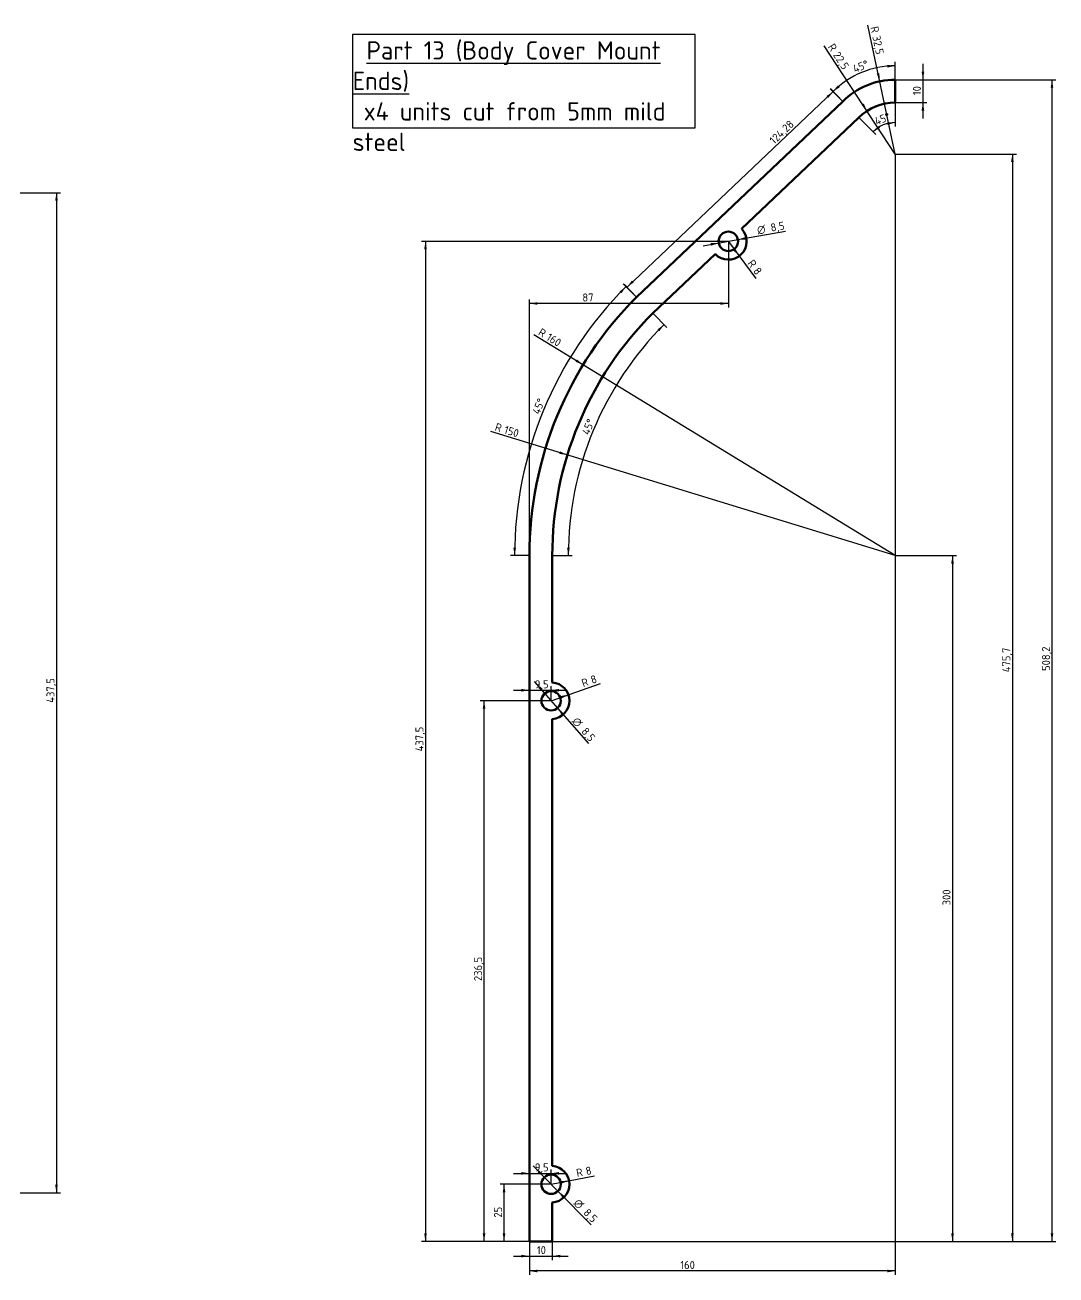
# Model space of a CAD drawing. Header units: millimetres. Extents: x -241 to 1487, y 11 to 833.
# Drawn here: x 727 to 1177, y 11 to 558 of the extents above; entities that cross this region are included whole.
import ezdxf
from ezdxf.enums import TextEntityAlignment as Align

# ---------------------------------------------------------------- set-up
doc = ezdxf.new("R2010")
doc.units = ezdxf.units.MM
doc.layers.add('Default', color=7, linetype='Continuous')
doc.layers.add('Dimensions', color=7, linetype='Continuous')
doc.styles.add('SEACAD_Solid_Edge_ISO', font='seiso.ttf')
doc.styles.add('SEACAD_Solid_Edge_ISO1_Symbols', font='semeci1.ttf')
doc.dimstyles.new('ISO_(mm)', dxfattribs={"dimtxt": 3.5, "dimasz": 3.5, "dimexe": 1.75, "dimexo": 0, "dimgap": 0.875, "dimtad": 1, "dimtxsty": 'SEACAD_Solid_Edge_ISO', "dimblk1": '_SE_FILLED', "dimblk2": '_SE_FILLED', "dimsah": 1, "dimcen": 1.75, "dimadec": 0, "dimazin": 0, "dimtfac": 0.5, "dimtmove": 0, "dimatfit": 3, "dimfxl": 1, "dimarcsym": 0})

# ---------------------------------------------------------------- blocks, each defined once
blk = doc.blocks.new('DMBLK184')
at = {"layer": 'Dimensions', "linetype": 'Continuous', "lineweight": 25}
for points in [[(740.98, 481.39), (740.39, 484.89), (739.81, 481.39)], [(740.98, 50.89), (739.81, 50.89), (740.39, 47.39)]]:
    blk.add_hatch(color=7, dxfattribs=at).paths.add_polyline_path(points)
at = {"layer": 'Dimensions', "color": 7, "linetype": 'Continuous', "lineweight": 25}
for p, q in [((442.82, 484.89), (742.14, 484.89)), ((740.39, 484.89), (740.39, 47.39)), ((680.82, 47.39), (742.14, 47.39))]:
    blk.add_line(p, q, dxfattribs=at)
at = {"layer": 'Dimensions', "color": 7, "linetype": 'Continuous', "lineweight": 25, "style": 'SEACAD_Solid_Edge_ISO'}
blk.add_text('437,5', height=3.5, rotation=90, dxfattribs=at).set_placement((736.02, 261.76), align=Align.TOP_LEFT)
blk = doc.blocks.new('_SE_FILLED')
at = {"color": 0}
blk.add_line((0, 0), (-1, 0), dxfattribs=at)
blk.add_solid([(0, 0), (-1, -0.1665), (-1, 0.1665), (0, 0)], dxfattribs=at)
blk = doc.blocks.new('DMBLK223')
at = {"layer": 'Dimensions', "linetype": 'Continuous', "lineweight": 25}
for points in [[(943.71, 19.09), (947.21, 19.67), (943.71, 20.25)], [(960.71, 19.09), (960.71, 20.25), (957.21, 19.67)]]:
    blk.add_hatch(color=7, dxfattribs=at).paths.add_polyline_path(points)
at = {"layer": 'Dimensions', "color": 7, "linetype": 'Continuous', "lineweight": 25}
for p, q in [((947.21, 26.11), (947.21, 17.92)), ((957.21, 26.11), (957.21, 17.92)), ((940.21, 19.67), (964.21, 19.67))]:
    blk.add_line(p, q, dxfattribs=at)
at = {"layer": 'Dimensions', "color": 7, "linetype": 'Continuous', "lineweight": 25, "style": 'SEACAD_Solid_Edge_ISO'}
blk.add_text('10', height=3.5, dxfattribs=at).set_placement((950.46, 24.04), align=Align.TOP_LEFT)
blk = doc.blocks.new('DMBLK224')
at = {"layer": 'Dimensions', "linetype": 'Continuous', "lineweight": 25}
for points in [[(935.55, 47.61), (936.71, 47.61), (936.13, 51.11)], [(935.55, 29.61), (936.13, 26.11), (936.71, 29.61)]]:
    blk.add_hatch(color=7, dxfattribs=at).paths.add_polyline_path(points)
at = {"layer": 'Dimensions', "color": 7, "linetype": 'Continuous', "lineweight": 25}
for p, q in [((956.71, 51.11), (934.38, 51.11)), ((936.13, 26.11), (936.13, 51.11)), ((947.21, 26.11), (934.38, 26.11))]:
    blk.add_line(p, q, dxfattribs=at)
at = {"layer": 'Dimensions', "color": 7, "linetype": 'Continuous', "lineweight": 25, "style": 'SEACAD_Solid_Edge_ISO'}
blk.add_text('25', height=3.5, rotation=90, dxfattribs=at).set_placement((931.75, 36.54), align=Align.TOP_LEFT)
blk = doc.blocks.new('DMBLK225')
at = {"layer": 'Dimensions', "linetype": 'Continuous', "lineweight": 25}
for points in [[(943.71, 56.46), (943.71, 55.29), (947.21, 55.87)], [(960.21, 56.46), (956.71, 55.87), (960.21, 55.29)]]:
    blk.add_hatch(color=7, dxfattribs=at).paths.add_polyline_path(points)
at = {"layer": 'Dimensions', "color": 7, "linetype": 'Continuous', "lineweight": 25}
for p, q in [((940.21, 55.87), (963.71, 55.87)), ((956.71, 51.11), (956.71, 57.62))]:
    blk.add_line(p, q, dxfattribs=at)
at = {"layer": 'Dimensions', "color": 7, "linetype": 'Continuous', "lineweight": 25, "style": 'SEACAD_Solid_Edge_ISO'}
blk.add_text('9,5', height=3.5, dxfattribs=at).set_placement((949.57, 60.25), align=Align.TOP_LEFT)
blk = doc.blocks.new('DMBLK226')
at = {"layer": 'Dimensions', "linetype": 'Continuous', "lineweight": 25}
for points in [[(951.68, 57.04), (950.85, 56.22), (953.72, 54.14)], [(962.56, 46), (959.69, 48.09), (961.73, 45.18)]]:
    blk.add_hatch(color=7, dxfattribs=at).paths.add_polyline_path(points)
at = {"layer": 'Dimensions', "color": 7, "linetype": 'Continuous', "lineweight": 25}
for p, q in [((948.81, 59.12), (959.69, 48.09)), ((959.69, 48.09), (974.16, 33.42))]:
    blk.add_line(p, q, dxfattribs=at)
for s, style, p in [('O', 'SEACAD_Solid_Edge_ISO1_Symbols', (968.8, 45.09)), ('8,5', 'SEACAD_Solid_Edge_ISO', (973.01, 40.82))]:
    blk.add_text(s, height=3.5, rotation=314.6125, dxfattribs=dict(at, style=style)).set_placement(p, align=Align.TOP_LEFT)
blk = doc.blocks.new('DMBLK227')
at = {"layer": 'Dimensions', "linetype": 'Continuous', "lineweight": 25}
for points in [[(926.79, 259.11), (927.96, 259.11), (927.38, 262.61)], [(926.79, 29.61), (927.38, 26.11), (927.96, 29.61)]]:
    blk.add_hatch(color=7, dxfattribs=at).paths.add_polyline_path(points)
at = {"layer": 'Dimensions', "color": 7, "linetype": 'Continuous', "lineweight": 25}
for p, q in [((956.71, 262.61), (925.63, 262.61)), ((927.38, 26.11), (927.38, 262.61)), ((947.21, 26.11), (925.63, 26.11))]:
    blk.add_line(p, q, dxfattribs=at)
at = {"layer": 'Dimensions', "color": 7, "linetype": 'Continuous', "lineweight": 25, "style": 'SEACAD_Solid_Edge_ISO'}
blk.add_text('236,5', height=3.5, rotation=90, dxfattribs=at).set_placement((923, 139.99), align=Align.TOP_LEFT)
blk = doc.blocks.new('DMBLK228')
at = {"layer": 'Dimensions', "linetype": 'Continuous', "lineweight": 25}
for points in [[(943.71, 266.64), (947.21, 267.22), (943.71, 267.8)], [(960.21, 266.64), (960.21, 267.8), (956.71, 267.22)]]:
    blk.add_hatch(color=7, dxfattribs=at).paths.add_polyline_path(points)
at = {"layer": 'Dimensions', "color": 7, "linetype": 'Continuous', "lineweight": 25}
for p, q in [((956.71, 262.61), (956.71, 268.97)), ((940.21, 267.22), (963.71, 267.22))]:
    blk.add_line(p, q, dxfattribs=at)
at = {"layer": 'Dimensions', "color": 7, "linetype": 'Continuous', "lineweight": 25, "style": 'SEACAD_Solid_Edge_ISO'}
blk.add_text('9,5', height=3.5, dxfattribs=at).set_placement((949.57, 271.59), align=Align.TOP_LEFT)
blk = doc.blocks.new('DMBLK229')
at = {"layer": 'Dimensions', "linetype": 'Continuous', "lineweight": 25}
for points in [[(952.07, 268.85), (951.19, 268.08), (953.92, 265.82)], [(962.23, 257.14), (959.49, 259.4), (961.35, 256.38)]]:
    blk.add_hatch(color=7, dxfattribs=at).paths.add_polyline_path(points)
at = {"layer": 'Dimensions', "color": 7, "linetype": 'Continuous', "lineweight": 25}
for p, q in [((949.33, 271.11), (959.49, 259.4)), ((959.49, 259.4), (972.98, 243.87))]:
    blk.add_line(p, q, dxfattribs=at)
for s, style, p in [('O', 'SEACAD_Solid_Edge_ISO1_Symbols', (968.36, 255.85)), ('8,5', 'SEACAD_Solid_Edge_ISO', (972.3, 251.32))]:
    blk.add_text(s, height=3.5, rotation=310.9587, dxfattribs=dict(at, style=style)).set_placement(p, align=Align.TOP_LEFT)
blk = doc.blocks.new('DMBLK230')
at = {"layer": 'Dimensions', "linetype": 'Continuous', "lineweight": 25}
for points in [[(1041.74, 465.53), (1038.39, 464.35), (1041.94, 464.38)], [(1026.47, 462.84), (1026.67, 461.69), (1030.02, 462.87)]]:
    blk.add_hatch(color=7, dxfattribs=at).paths.add_polyline_path(points)
at = {"layer": 'Dimensions', "color": 7, "linetype": 'Continuous', "lineweight": 25}
for p, q in [((1038.39, 464.35), (1059.15, 468)), ((1023.13, 461.66), (1038.39, 464.35))]:
    blk.add_line(p, q, dxfattribs=at)
for s, style, p in [('O', 'SEACAD_Solid_Edge_ISO1_Symbols', (1046.5, 470.21)), ('8,5', 'SEACAD_Solid_Edge_ISO', (1052.41, 471.25))]:
    blk.add_text(s, height=3.5, rotation=9.9742, dxfattribs=dict(at, style=style)).set_placement(p, align=Align.TOP_LEFT)
blk = doc.blocks.new('DMBLK231')
at = {"layer": 'Dimensions', "linetype": 'Continuous', "lineweight": 25}
blk.add_hatch(color=7, dxfattribs=at).paths.add_polyline_path([(967.42, 410.92), (970.71, 409.59), (968.03, 411.91)])
at = {"layer": 'Dimensions', "color": 7, "linetype": 'Continuous', "lineweight": 25}
blk.add_line((1107.21, 326.11), (949.21, 422.74), dxfattribs=at)
at = {"layer": 'Dimensions', "color": 7, "linetype": 'Continuous', "lineweight": 25, "style": 'SEACAD_Solid_Edge_ISO'}
for s, p in [('R', (952.54, 425.83)), ('160', (956.1, 423.66))]:
    blk.add_text(s, height=3.5, rotation=328.5504, dxfattribs=at).set_placement(p, align=Align.TOP_LEFT)
blk = doc.blocks.new('DMBLK232')
at = {"layer": 'Dimensions', "linetype": 'Continuous', "lineweight": 25}
blk.add_hatch(color=7, dxfattribs=at).paths.add_polyline_path([(960.3, 370.62), (963.82, 370.15), (960.64, 371.74)])
at = {"layer": 'Dimensions', "color": 7, "linetype": 'Continuous', "lineweight": 25}
blk.add_line((1107.21, 326.11), (930.41, 380.41), dxfattribs=at)
at = {"layer": 'Dimensions', "color": 7, "linetype": 'Continuous', "lineweight": 25, "style": 'SEACAD_Solid_Edge_ISO'}
for s, p in [('R', (932.86, 384.24)), ('150', (936.85, 383.01))]:
    blk.add_text(s, height=3.5, rotation=342.926, dxfattribs=at).set_placement(p, align=Align.TOP_LEFT)
blk = doc.blocks.new('DMBLK233')
at = {"layer": 'Dimensions', "linetype": 'Continuous', "lineweight": 25}
for points in [[(987.46, 440.92), (989.49, 443.82), (986.63, 441.73)], [(940.19, 329.62), (940.73, 326.11), (941.35, 329.6)]]:
    blk.add_hatch(color=7, dxfattribs=at).paths.add_polyline_path(points)
at = {"layer": 'Dimensions', "color": 7, "linetype": 'Continuous', "lineweight": 25}
for p, q in [((994.07, 439.25), (988.26, 445.06)), ((947.21, 326.11), (938.98, 326.11))]:
    blk.add_line(p, q, dxfattribs=at)
blk.add_arc((1107.21, 326.11), 166.47, 135, 180, dxfattribs=at)
at = {"layer": 'Dimensions', "color": 7, "linetype": 'Continuous', "lineweight": 25, "style": 'SEACAD_Solid_Edge_ISO'}
blk.add_text('45°', height=3.5, rotation=67.5, dxfattribs=at).set_placement((948.31, 388.96), align=Align.TOP_LEFT)
blk = doc.blocks.new('DMBLK234')
at = {"layer": 'Dimensions', "linetype": 'Continuous', "lineweight": 25}
for points in [[(1004.07, 424.31), (1006.1, 427.22), (1003.24, 425.12)], [(963.68, 329.62), (964.22, 326.11), (964.84, 329.6)]]:
    blk.add_hatch(color=7, dxfattribs=at).paths.add_polyline_path(points)
at = {"layer": 'Dimensions', "color": 7, "linetype": 'Continuous', "lineweight": 25}
for p, q in [((1001.14, 432.18), (1007.34, 425.98)), ((957.21, 326.11), (965.97, 326.11))]:
    blk.add_line(p, q, dxfattribs=at)
blk.add_arc((1107.21, 326.11), 142.99, 135, 180, dxfattribs=at)
at = {"layer": 'Dimensions', "color": 7, "linetype": 'Continuous', "lineweight": 25, "style": 'SEACAD_Solid_Edge_ISO'}
blk.add_text('45°', height=3.5, rotation=67.5, dxfattribs=at).set_placement((970.01, 379.97), align=Align.TOP_LEFT)
blk = doc.blocks.new('DMBLK235')
at = {"layer": 'Dimensions', "linetype": 'Continuous', "lineweight": 25}
for points in [[(1077.13, 527.19), (1077.93, 526.34), (1080.07, 529.17)], [(992.05, 446.46), (989.91, 443.63), (992.85, 445.61)]]:
    blk.add_hatch(color=7, dxfattribs=at).paths.add_polyline_path(points)
at = {"layer": 'Dimensions', "color": 7, "linetype": 'Continuous', "lineweight": 25}
for p, q in [((1084.23, 524.79), (1078.86, 530.44)), ((1080.07, 529.17), (989.91, 443.63)), ((994.07, 439.25), (988.71, 444.9))]:
    blk.add_line(p, q, dxfattribs=at)
at = {"layer": 'Dimensions', "color": 7, "linetype": 'Continuous', "lineweight": 25, "style": 'SEACAD_Solid_Edge_ISO'}
blk.add_text('124,28', height=3.5, rotation=43.4963, dxfattribs=at).set_placement((1051.84, 508.42), align=Align.TOP_LEFT)
blk = doc.blocks.new('DMBLK236')
at = {"layer": 'Dimensions', "linetype": 'Continuous', "lineweight": 25}
for points in [[(1103.74, 539.64), (1107.21, 540.38), (1103.68, 540.8)], [(1082.13, 531.87), (1079.93, 529.08), (1082.91, 531.01)]]:
    blk.add_hatch(color=7, dxfattribs=at).paths.add_polyline_path(points)
at = {"layer": 'Dimensions', "color": 7, "linetype": 'Continuous', "lineweight": 25}
for p, q in [((1107.21, 534.31), (1107.21, 542.13)), ((1084.23, 524.79), (1078.7, 530.32))]:
    blk.add_line(p, q, dxfattribs=at)
blk.add_arc((1107.21, 501.81), 38.57, 90, 135, dxfattribs=at)
at = {"layer": 'Dimensions', "color": 7, "linetype": 'Continuous', "lineweight": 25, "style": 'SEACAD_Solid_Edge_ISO'}
blk.add_text('45°', height=3.5, rotation=22.5, dxfattribs=at).set_placement((1088.24, 540.43), align=Align.TOP_LEFT)
blk = doc.blocks.new('DMBLK237')
at = {"layer": 'Dimensions', "linetype": 'Continuous', "lineweight": 25}
for points in [[(1119.88, 537.81), (1118.72, 537.81), (1119.3, 534.31)], [(1119.88, 520.81), (1119.3, 524.31), (1118.72, 520.81)]]:
    blk.add_hatch(color=7, dxfattribs=at).paths.add_polyline_path(points)
at = {"layer": 'Dimensions', "color": 7, "linetype": 'Continuous', "lineweight": 25}
for p, q in [((1119.3, 541.31), (1119.3, 517.31)), ((1107.21, 534.31), (1121.05, 534.31)), ((1107.21, 524.31), (1121.05, 524.31))]:
    blk.add_line(p, q, dxfattribs=at)
at = {"layer": 'Dimensions', "color": 7, "linetype": 'Continuous', "lineweight": 25, "style": 'SEACAD_Solid_Edge_ISO'}
blk.add_text('10', height=3.5, rotation=90, dxfattribs=at).set_placement((1114.92, 527.56), align=Align.TOP_LEFT)
blk = doc.blocks.new('DMBLK238')
at = {"layer": 'Dimensions', "linetype": 'Continuous', "lineweight": 25}
for points in [[(1099.89, 514.15), (1097.47, 511.54), (1100.6, 513.22)], [(1103.81, 514.55), (1107.21, 515.57), (1103.66, 515.71)]]:
    blk.add_hatch(color=7, dxfattribs=at).paths.add_polyline_path(points)
at = {"layer": 'Dimensions', "color": 7, "linetype": 'Continuous', "lineweight": 25}
for p, q in [((1107.21, 524.31), (1107.21, 513.82)), ((1091.3, 517.72), (1098.71, 510.31))]:
    blk.add_line(p, q, dxfattribs=at)
blk.add_arc((1107.21, 501.81), 13.76, 90, 135, dxfattribs=at)
at = {"layer": 'Dimensions', "color": 7, "linetype": 'Continuous', "lineweight": 25, "style": 'SEACAD_Solid_Edge_ISO'}
blk.add_text('45°', height=3.5, rotation=22.5, dxfattribs=at).set_placement((1097.73, 517.52), align=Align.TOP_LEFT)
blk = doc.blocks.new('DMBLK239')
at = {"layer": 'Dimensions', "linetype": 'Continuous', "lineweight": 25}
blk.add_hatch(color=7, dxfattribs=at).paths.add_polyline_path([(1099.12, 536.9), (1100.42, 533.6), (1100.26, 537.14)])
at = {"layer": 'Dimensions', "color": 7, "linetype": 'Continuous', "lineweight": 25}
blk.add_line((1107.21, 501.81), (1095.16, 558.25), dxfattribs=at)
at = {"layer": 'Dimensions', "color": 7, "linetype": 'Continuous', "lineweight": 25, "style": 'SEACAD_Solid_Edge_ISO'}
for s, p in [('R', (1099.7, 557.97)), ('32,5', (1100.57, 553.89))]:
    blk.add_text(s, height=3.5, rotation=282.0448, dxfattribs=at).set_placement(p, align=Align.TOP_LEFT)
blk = doc.blocks.new('DMBLK240')
at = {"layer": 'Dimensions', "linetype": 'Continuous', "lineweight": 25}
blk.add_hatch(color=7, dxfattribs=at).paths.add_polyline_path([(1092.45, 523.23), (1094.86, 520.62), (1093.43, 523.87)])
at = {"layer": 'Dimensions', "color": 7, "linetype": 'Continuous', "lineweight": 25}
blk.add_line((1107.21, 501.81), (1076.13, 549.15), dxfattribs=at)
at = {"layer": 'Dimensions', "color": 7, "linetype": 'Continuous', "lineweight": 25, "style": 'SEACAD_Solid_Edge_ISO'}
for s, p in [('R', (1080.46, 550.53)), ('22,5', (1082.75, 547.04))]:
    blk.add_text(s, height=3.5, rotation=303.2787, dxfattribs=at).set_placement(p, align=Align.TOP_LEFT)
blk = doc.blocks.new('DMBLK241')
at = {"layer": 'Dimensions', "linetype": 'Continuous', "lineweight": 25}
for points in [[(950.71, 435.84), (950.71, 437), (947.21, 436.42)], [(1030.71, 435.84), (1034.21, 436.42), (1030.71, 437)]]:
    blk.add_hatch(color=7, dxfattribs=at).paths.add_polyline_path(points)
at = {"layer": 'Dimensions', "color": 7, "linetype": 'Continuous', "lineweight": 25}
for p, q in [((1034.21, 463.61), (1034.21, 434.67)), ((947.21, 326.11), (947.21, 438.17)), ((1034.21, 436.42), (947.21, 436.42))]:
    blk.add_line(p, q, dxfattribs=at)
at = {"layer": 'Dimensions', "color": 7, "linetype": 'Continuous', "lineweight": 25, "style": 'SEACAD_Solid_Edge_ISO'}
blk.add_text('87', height=3.5, dxfattribs=at).set_placement((970.38, 440.79), align=Align.TOP_LEFT)
blk = doc.blocks.new('DMBLK242')
at = {"layer": 'Dimensions', "linetype": 'Continuous', "lineweight": 25}
for points in [[(1159.01, 498.31), (1158.43, 501.81), (1157.85, 498.31)], [(1159.01, 29.61), (1157.85, 29.61), (1158.43, 26.11)]]:
    blk.add_hatch(color=7, dxfattribs=at).paths.add_polyline_path(points)
at = {"layer": 'Dimensions', "color": 7, "linetype": 'Continuous', "lineweight": 25}
for p, q in [((1107.21, 501.81), (1160.18, 501.81)), ((1158.43, 501.81), (1158.43, 26.11)), ((947.21, 26.11), (1160.18, 26.11))]:
    blk.add_line(p, q, dxfattribs=at)
at = {"layer": 'Dimensions', "color": 7, "linetype": 'Continuous', "lineweight": 25, "style": 'SEACAD_Solid_Edge_ISO'}
blk.add_text('475,7', height=3.5, rotation=90, dxfattribs=at).set_placement((1154.05, 275.09), align=Align.TOP_LEFT)
blk = doc.blocks.new('DMBLK243')
at = {"layer": 'Dimensions', "linetype": 'Continuous', "lineweight": 25}
for points in [[(950.71, 12.57), (950.71, 13.74), (947.21, 13.16)], [(1103.71, 12.57), (1107.21, 13.16), (1103.71, 13.74)]]:
    blk.add_hatch(color=7, dxfattribs=at).paths.add_polyline_path(points)
at = {"layer": 'Dimensions', "color": 7, "linetype": 'Continuous', "lineweight": 25}
for p, q in [((1107.21, 501.81), (1107.21, 11.41)), ((947.21, 26.11), (947.21, 11.41)), ((1107.21, 13.16), (947.21, 13.16))]:
    blk.add_line(p, q, dxfattribs=at)
at = {"layer": 'Dimensions', "color": 7, "linetype": 'Continuous', "lineweight": 25, "style": 'SEACAD_Solid_Edge_ISO'}
blk.add_text('160', height=3.5, dxfattribs=at).set_placement((1013.19, 17.53), align=Align.TOP_LEFT)
blk = doc.blocks.new('DMBLK260')
at = {"layer": 'Dimensions', "linetype": 'Continuous', "lineweight": 25}
for points in [[(901.18, 460.11), (902.35, 460.11), (901.76, 463.61)], [(901.18, 29.61), (901.76, 26.11), (902.35, 29.61)]]:
    blk.add_hatch(color=7, dxfattribs=at).paths.add_polyline_path(points)
at = {"layer": 'Dimensions', "color": 7, "linetype": 'Continuous', "lineweight": 25}
for p, q in [((1034.21, 463.61), (900.01, 463.61)), ((901.76, 463.61), (901.76, 26.11)), ((947.21, 26.11), (900.01, 26.11))]:
    blk.add_line(p, q, dxfattribs=at)
at = {"layer": 'Dimensions', "color": 7, "linetype": 'Continuous', "lineweight": 25, "style": 'SEACAD_Solid_Edge_ISO'}
blk.add_text('437,5', height=3.5, rotation=90, dxfattribs=at).set_placement((897.39, 240.49), align=Align.TOP_LEFT)
blk = doc.blocks.new('DMBLK264')
at = {"layer": 'Dimensions', "linetype": 'Continuous', "lineweight": 25}
for points in [[(1132.83, 322.61), (1132.25, 326.11), (1131.66, 322.61)], [(1132.83, 29.61), (1131.66, 29.61), (1132.25, 26.11)]]:
    blk.add_hatch(color=7, dxfattribs=at).paths.add_polyline_path(points)
at = {"layer": 'Dimensions', "color": 7, "linetype": 'Continuous', "lineweight": 25}
for p, q in [((1107.21, 326.11), (1134, 326.11)), ((1132.25, 326.11), (1132.25, 26.11)), ((947.21, 26.11), (1134, 26.11))]:
    blk.add_line(p, q, dxfattribs=at)
at = {"layer": 'Dimensions', "color": 7, "linetype": 'Continuous', "lineweight": 25, "style": 'SEACAD_Solid_Edge_ISO'}
blk.add_text('300', height=3.5, rotation=90, dxfattribs=at).set_placement((1127.87, 173.13), align=Align.TOP_LEFT)
blk = doc.blocks.new('DMBLK265')
at = {"layer": 'Dimensions', "linetype": 'Continuous', "lineweight": 25}
for points in [[(1176.32, 530.81), (1175.74, 534.31), (1175.16, 530.81)], [(1176.32, 29.61), (1175.16, 29.61), (1175.74, 26.11)]]:
    blk.add_hatch(color=7, dxfattribs=at).paths.add_polyline_path(points)
at = {"layer": 'Dimensions', "color": 7, "linetype": 'Continuous', "lineweight": 25}
for p, q in [((1107.21, 534.31), (1177.49, 534.31)), ((1175.74, 534.31), (1175.74, 26.11)), ((947.21, 26.11), (1177.49, 26.11))]:
    blk.add_line(p, q, dxfattribs=at)
at = {"layer": 'Dimensions', "color": 7, "linetype": 'Continuous', "lineweight": 25, "style": 'SEACAD_Solid_Edge_ISO'}
blk.add_text('508,2', height=3.5, rotation=90, dxfattribs=at).set_placement((1171.37, 275.68), align=Align.TOP_LEFT)
blk = doc.blocks.new('DMBLK266')
at = {"layer": 'Dimensions', "linetype": 'Continuous', "lineweight": 25}
blk.add_hatch(color=7, dxfattribs=at).paths.add_polyline_path([(1037.34, 460.33), (1036.4, 459.64), (1038.94, 457.16)])
at = {"layer": 'Dimensions', "color": 7, "linetype": 'Continuous', "lineweight": 25}
blk.add_line((1034.21, 463.61), (1046.2, 447.28), dxfattribs=at)
at = {"layer": 'Dimensions', "color": 7, "linetype": 'Continuous', "lineweight": 25, "style": 'SEACAD_Solid_Edge_ISO'}
for s, p in [('R', (1045.21, 456.01)), ('8', (1047.68, 452.65))]:
    blk.add_text(s, height=3.5, rotation=306.2869, dxfattribs=at).set_placement(p, align=Align.TOP_LEFT)
blk = doc.blocks.new('DMBLK267')
at = {"layer": 'Dimensions', "linetype": 'Continuous', "lineweight": 25}
blk.add_hatch(color=7, dxfattribs=at).paths.add_polyline_path([(961.01, 52.55), (961.23, 51.41), (964.56, 52.66)])
at = {"layer": 'Dimensions', "color": 7, "linetype": 'Continuous', "lineweight": 25}
blk.add_line((956.71, 51.11), (975.73, 54.86), dxfattribs=at)
at = {"layer": 'Dimensions', "color": 7, "linetype": 'Continuous', "lineweight": 25, "style": 'SEACAD_Solid_Edge_ISO'}
for s, p in [('R', (967.41, 57.68)), ('8', (971.5, 58.48))]:
    blk.add_text(s, height=3.5, rotation=11.1474, dxfattribs=at).set_placement(p, align=Align.TOP_LEFT)
blk = doc.blocks.new('DMBLK268')
at = {"layer": 'Dimensions', "linetype": 'Continuous', "lineweight": 25}
blk.add_hatch(color=7, dxfattribs=at).paths.add_polyline_path([(960.75, 264.66), (961.14, 263.56), (964.25, 265.28)])
at = {"layer": 'Dimensions', "color": 7, "linetype": 'Continuous', "lineweight": 25}
blk.add_line((956.71, 262.61), (978.25, 270.24), dxfattribs=at)
at = {"layer": 'Dimensions', "color": 7, "linetype": 'Continuous', "lineweight": 25, "style": 'SEACAD_Solid_Edge_ISO'}
for s, p in [('8', (973.54, 273.21)), ('R', (969.61, 271.82))]:
    blk.add_text(s, height=3.5, rotation=19.5051, dxfattribs=at).set_placement(p, align=Align.TOP_LEFT)

msp = doc.modelspace()

# ---------------------------------------------------------------- linework, layer by layer
at = {"layer": 'Default', "color": 7, "linetype": 'Continuous', "lineweight": 50}
for p, q in [((1107.207, 534.311), (1107.207, 524.311)), ((1084.226, 524.792), (994.07, 439.248)), ((1040.005, 469.07), (1091.297, 517.721)), ((1028.4, 458.05), (1001.141, 432.177)), ((947.207, 26.111), (947.207, 326.111)), ((957.229, 270.587), (957.207, 326.111)), ((957.224, 59.106), (957.208, 254.629)), ((957.207, 26.111), (957.224, 43.137)), ((947.207, 26.111), (957.207, 26.111))]:
    msp.add_line(p, q, dxfattribs=at)
at = {"layer": 'Default', "color": 7, "linetype": 'Continuous', "lineweight": 30}
msp.add_lwpolyline([(869.904, 554.111), (869.904, 513.287), (1019.759, 513.287), (1019.759, 554.111), (869.904, 554.111)], dxfattribs=at)
at = {"layer": 'Default', "color": 7, "linetype": 'Continuous', "lineweight": 50}
for centre in [(1034.207, 463.611), (956.707, 262.611), (956.707, 51.111)]:
    msp.add_circle(centre, 4.25, dxfattribs=at)
for centre, radius, start, end in [((1107.207, 501.811), 32.5, 90, 135), ((1107.207, 501.811), 22.5, 90, 135), ((1034.207, 463.611), 8, 223.82076, 43.16615), ((1107.207, 326.111), 160, 135, 180), ((1107.207, 326.111), 150, 135, 180), ((956.707, 262.611), 8, 273.58332, 86.41668), ((956.707, 51.111), 8, 273.58934, 86.41662)]:
    msp.add_arc(centre, radius, start, end, dxfattribs=at)

# ---------------------------------------------------------------- texts
at = {"layer": 'Default', "insert": (869.904, 551.141), "char_height": 10.054167, "width": 149.85551, "attachment_point": 1}
msp.add_mtext('{\\fSolid Edge ISO|b0||i0||c0|p34;\\C7;\\L\\H10.05416667;\\W1.;\\T1.; }{\\fSolid Edge ISO|b0||i0||c0|p34;\\C7;\\L\\H8.;\\W1.;\\T1.;Part 13 (Body Cover Mount Ends) \\P}{\\fSolid Edge ISO|b0||i0||c0|p34;\\C7;\\H8.;\\W1.;\\T1.; x4 units cut from 5mm mild steel}', dxfattribs=at)

# ---------------------------------------------------------------- dimensions: what is measured, and where the dimension line sits
at = {"layer": 'Dimensions', "color": 7, "linetype": 'Continuous', "lineweight": 25}
for center, mpoint, picture, middle in [((1107.207, 501.811), (1100.425, 533.595), 'DMBLK239', (1097.923, 545.321)), ((1107.207, 501.811), (1094.861, 520.621), 'DMBLK240', (1083.563, 537.834)), ((1034.207, 463.611), (1038.941, 457.162), 'DMBLK266', (1040.962, 454.41)), ((1107.207, 326.111), (970.711, 409.59), 'DMBLK231', (959.677, 416.338)), ((1107.207, 326.111), (963.818, 370.152), 'DMBLK232', (941.979, 376.859)), ((956.707, 262.611), (964.248, 265.282), 'DMBLK268', (969.915, 267.289)), ((956.707, 51.111), (964.556, 52.657), 'DMBLK267', (967.054, 53.15))]:
    dim = msp.add_radius_dim(center=center, mpoint=mpoint, text='\\A1;<>', dimstyle='ISO_(mm)', override={"dimtolj": 1}, dxfattribs=at)
    dim.commit()
    dim.dimension.update_dxf_attribs({"geometry": picture, "text_midpoint": middle, "dimtype": 164})
for base, center, p1, p2, picture, middle in [((1092.447, 537.443), (1107.207, 501.811), (1107.207, 534.311), (1084.226, 524.792), 'DMBLK236', (1092.447, 537.443)), ((1101.94, 514.526), (1107.207, 501.811), (1107.207, 524.311), (1091.297, 517.721), 'DMBLK238', (1101.94, 514.526)), ((953.406, 389.817), (1107.207, 326.111), (947.207, 326.111), (994.07, 439.248), 'DMBLK233', (953.406, 389.817)), ((975.102, 380.83), (1107.207, 326.111), (957.207, 326.111), (1001.141, 432.177), 'DMBLK234', (975.102, 380.83))]:
    dim = msp.add_angular_dim_3p(base=base, center=center, p1=p1, p2=p2, text='\\A1;<>', dimstyle='ISO_(mm)', override={"dimtolj": 1}, dxfattribs=at)
    dim.commit()
    dim.dimension.update_dxf_attribs({"geometry": picture, "text_midpoint": middle, "dimtype": 165})
for base, p1, p2, angle, picture, middle, dimtype in [((1119.299, 534.311), (1107.207, 534.311), (1107.207, 524.311), 270, 'DMBLK237', (1119.299, 529.311), 161), ((1175.742, 26.111), (1107.207, 534.311), (947.207, 26.111), 90, 'DMBLK265', (1175.742, 280.211), 160), ((1080.07, 529.172), (1084.226, 524.792), (994.07, 439.248), 223.4963, 'DMBLK235', (1058.716, 508.911), 161), ((1158.429, 26.111), (1107.207, 501.811), (947.207, 26.111), 90, 'DMBLK242', (1158.429, 279.665), 160), ((740.394, 47.39), (442.816, 484.89), (350.816, 47.39), 90, 'DMBLK184', (740.394, 266.14), 160), ((901.763, 26.111), (1034.207, 463.611), (947.207, 26.111), 90, 'DMBLK260', (901.763, 244.861), 160), ((1132.245, 26.111), (1107.207, 326.111), (947.207, 26.111), 90, 'DMBLK264', (1132.245, 176.111), 160), ((927.376, 262.611), (947.207, 26.111), (956.707, 262.611), 90, 'DMBLK227', (927.376, 144.361), 160), ((936.129, 51.111), (947.207, 26.111), (956.707, 51.111), 90, 'DMBLK224', (936.129, 38.611), 160), ((947.207, 19.669), (947.207, 26.111), (957.207, 26.111), 0, 'DMBLK223', (952.207, 19.669), 161)]:
    dim = msp.add_linear_dim(base=base, p1=p1, p2=p2, angle=angle, text='\\A1;<>', dimstyle='ISO_(mm)', dxfattribs=at)
    dim.commit()
    dim.dimension.update_dxf_attribs({"geometry": picture, "text_midpoint": middle, "dimtype": dimtype})
for base, p1, p2, picture, middle in [((947.207, 13.157), (1107.207, 501.811), (947.207, 326.111), 'DMBLK243', (1016.01, 13.157)), ((947.207, 436.418), (1034.207, 463.611), (947.207, 326.111), 'DMBLK241', (972.61, 436.418)), ((956.707, 267.219), (947.207, 326.111), (956.707, 262.611), 'DMBLK228', (951.957, 267.219)), ((956.707, 55.872), (947.207, 26.111), (956.707, 51.111), 'DMBLK225', (951.957, 55.872))]:
    dim = msp.add_linear_dim(base=base, p1=p1, p2=p2, text='\\A1;<>', dimstyle='ISO_(mm)', dxfattribs=at)
    dim.commit()
    dim.dimension.update_dxf_attribs({"geometry": picture, "text_midpoint": middle, "dimtype": 160})
for p1, p2, picture, middle in [((1030.021, 462.874), (1038.392, 464.347), 'DMBLK230', (1046.051, 465.694)), ((953.921, 265.82), (959.493, 259.401), 'DMBLK229', (964.258, 253.911)), ((953.722, 54.136), (959.692, 48.085), 'DMBLK226', (964.821, 42.885))]:
    dim = msp.add_diameter_dim_2p(p1=p1, p2=p2, text='\\A1;<>', dimstyle='ISO_(mm)', override={"dimtmove": 1, "dimtolj": 1}, dxfattribs=at)
    dim.commit()
    dim.dimension.update_dxf_attribs({"geometry": picture, "text_midpoint": middle, "dimtype": 163})

doc.saveas('drawing.dxf')
